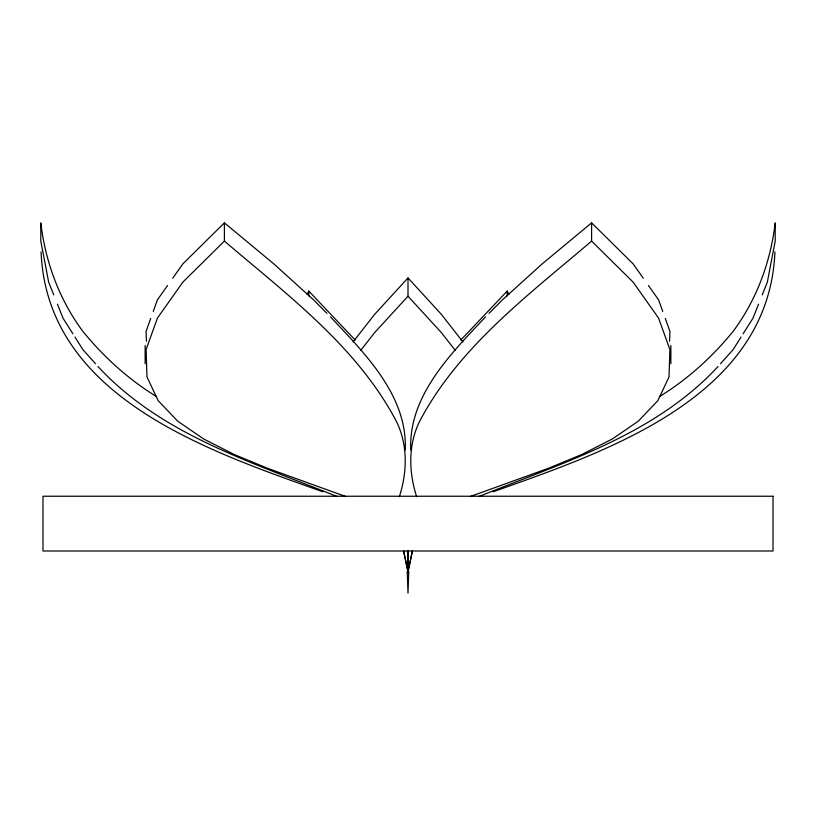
<?xml version="1.0" encoding="UTF-8"?>
<svg xmlns="http://www.w3.org/2000/svg" width="816" height="816" viewBox="0 0 816 816"><rect width="100%" height="100%" fill="white"/><g stroke="black" fill="none" stroke-linecap="round" stroke-linejoin="round"><path stroke-width="1.22" d="M407.929 550.933L408 571.792L412.417 550.933L408 571.792L403.583 550.933L408 571.792L408.071 550.933M405.266 449.861C407.572 395.699 364.905 353.491 330.5 316.934M669.579 341.261L669.905 331.316L665.295 318.505M408.755 571.302L408 593.15L407.245 571.302M774.935 251.838C769.009 397.443 607.226 451.136 493.17 491.773M399.371 496.618C407.296 471.974 408 444.812 396.29 421.158C356.98 346.627 287.201 294.719 224.4 241.097L224.4 222.85L273.778 263.854L313.579 299.86L326.941 313.344M150.705 318.505L146.095 331.316L146.421 341.261M153.224 311.508L157.417 299.86L167.596 285.457M758.554 304.174L753.005 318.118L743.08 333.836M762.256 294.882L767.346 282.112L775.2 241.097L775.2 222.85C770.559 261.977 756.718 299.584 733.156 331.316C712.358 356.918 687.694 379.267 659.552 396.545M307.153 294.494L308.795 291.077L355.174 340.017M741.091 336.988L733.156 349.564L720.518 363.722M172.696 278.256L182.876 263.854L224.4 222.85M353.053 341.965L374.585 314.405L408 277.96L441.415 314.405L462.947 341.965M360.743 350.37L374.585 332.663L408 296.208L408 277.96M717.998 366.547C654.789 434.938 562.765 462.621 478.88 496.516M460.826 340.017L507.205 291.077L508.847 294.494M485.5 316.934C451.095 353.491 408.428 395.699 410.734 449.861M489.059 313.344L502.421 299.86L542.222 263.854L591.6 222.85L633.124 263.854L643.304 278.256M224.4 241.097L182.876 282.112L157.417 318.118L146.095 349.564L146.982 376.921L158.151 400.636L177.674 421.158L203.612 438.947L234.059 454.441L267.056 468.109L345.882 496.567M591.6 222.85L591.6 241.097C528.799 294.719 459.02 346.627 419.71 421.158C408 444.812 408.704 471.974 416.629 496.618M470.118 496.567L548.944 468.109L581.941 454.441L612.388 438.947L638.326 421.158L657.849 400.636L669.018 376.921L669.905 349.564L658.583 318.118L633.124 282.112L591.6 241.097M322.83 491.773C208.774 451.136 46.991 397.443 41.065 251.838M337.12 496.516C253.235 462.621 161.211 434.938 98.002 366.547M156.448 396.545C128.306 379.267 103.642 356.918 82.844 331.316C59.282 299.584 45.441 261.977 40.8 222.85L40.8 241.097L48.654 282.112L53.744 294.882M408 296.208L441.415 332.663L455.257 350.37M95.482 363.722L82.844 349.564L74.909 336.988M648.404 285.457L658.583 299.86L662.776 311.508M72.92 333.836L62.995 318.118L57.446 304.174M408 553.544L407.47 551.086L408 571.792M670.864 345.484L670.864 363.732M507.205 291.077L507.205 295.943M308.795 291.077L308.795 295.943M145.136 345.484L145.136 363.732M773.007 496.24L42.993 496.24L42.993 550.994L773.007 550.994L773.007 496.24"/></g></svg>
